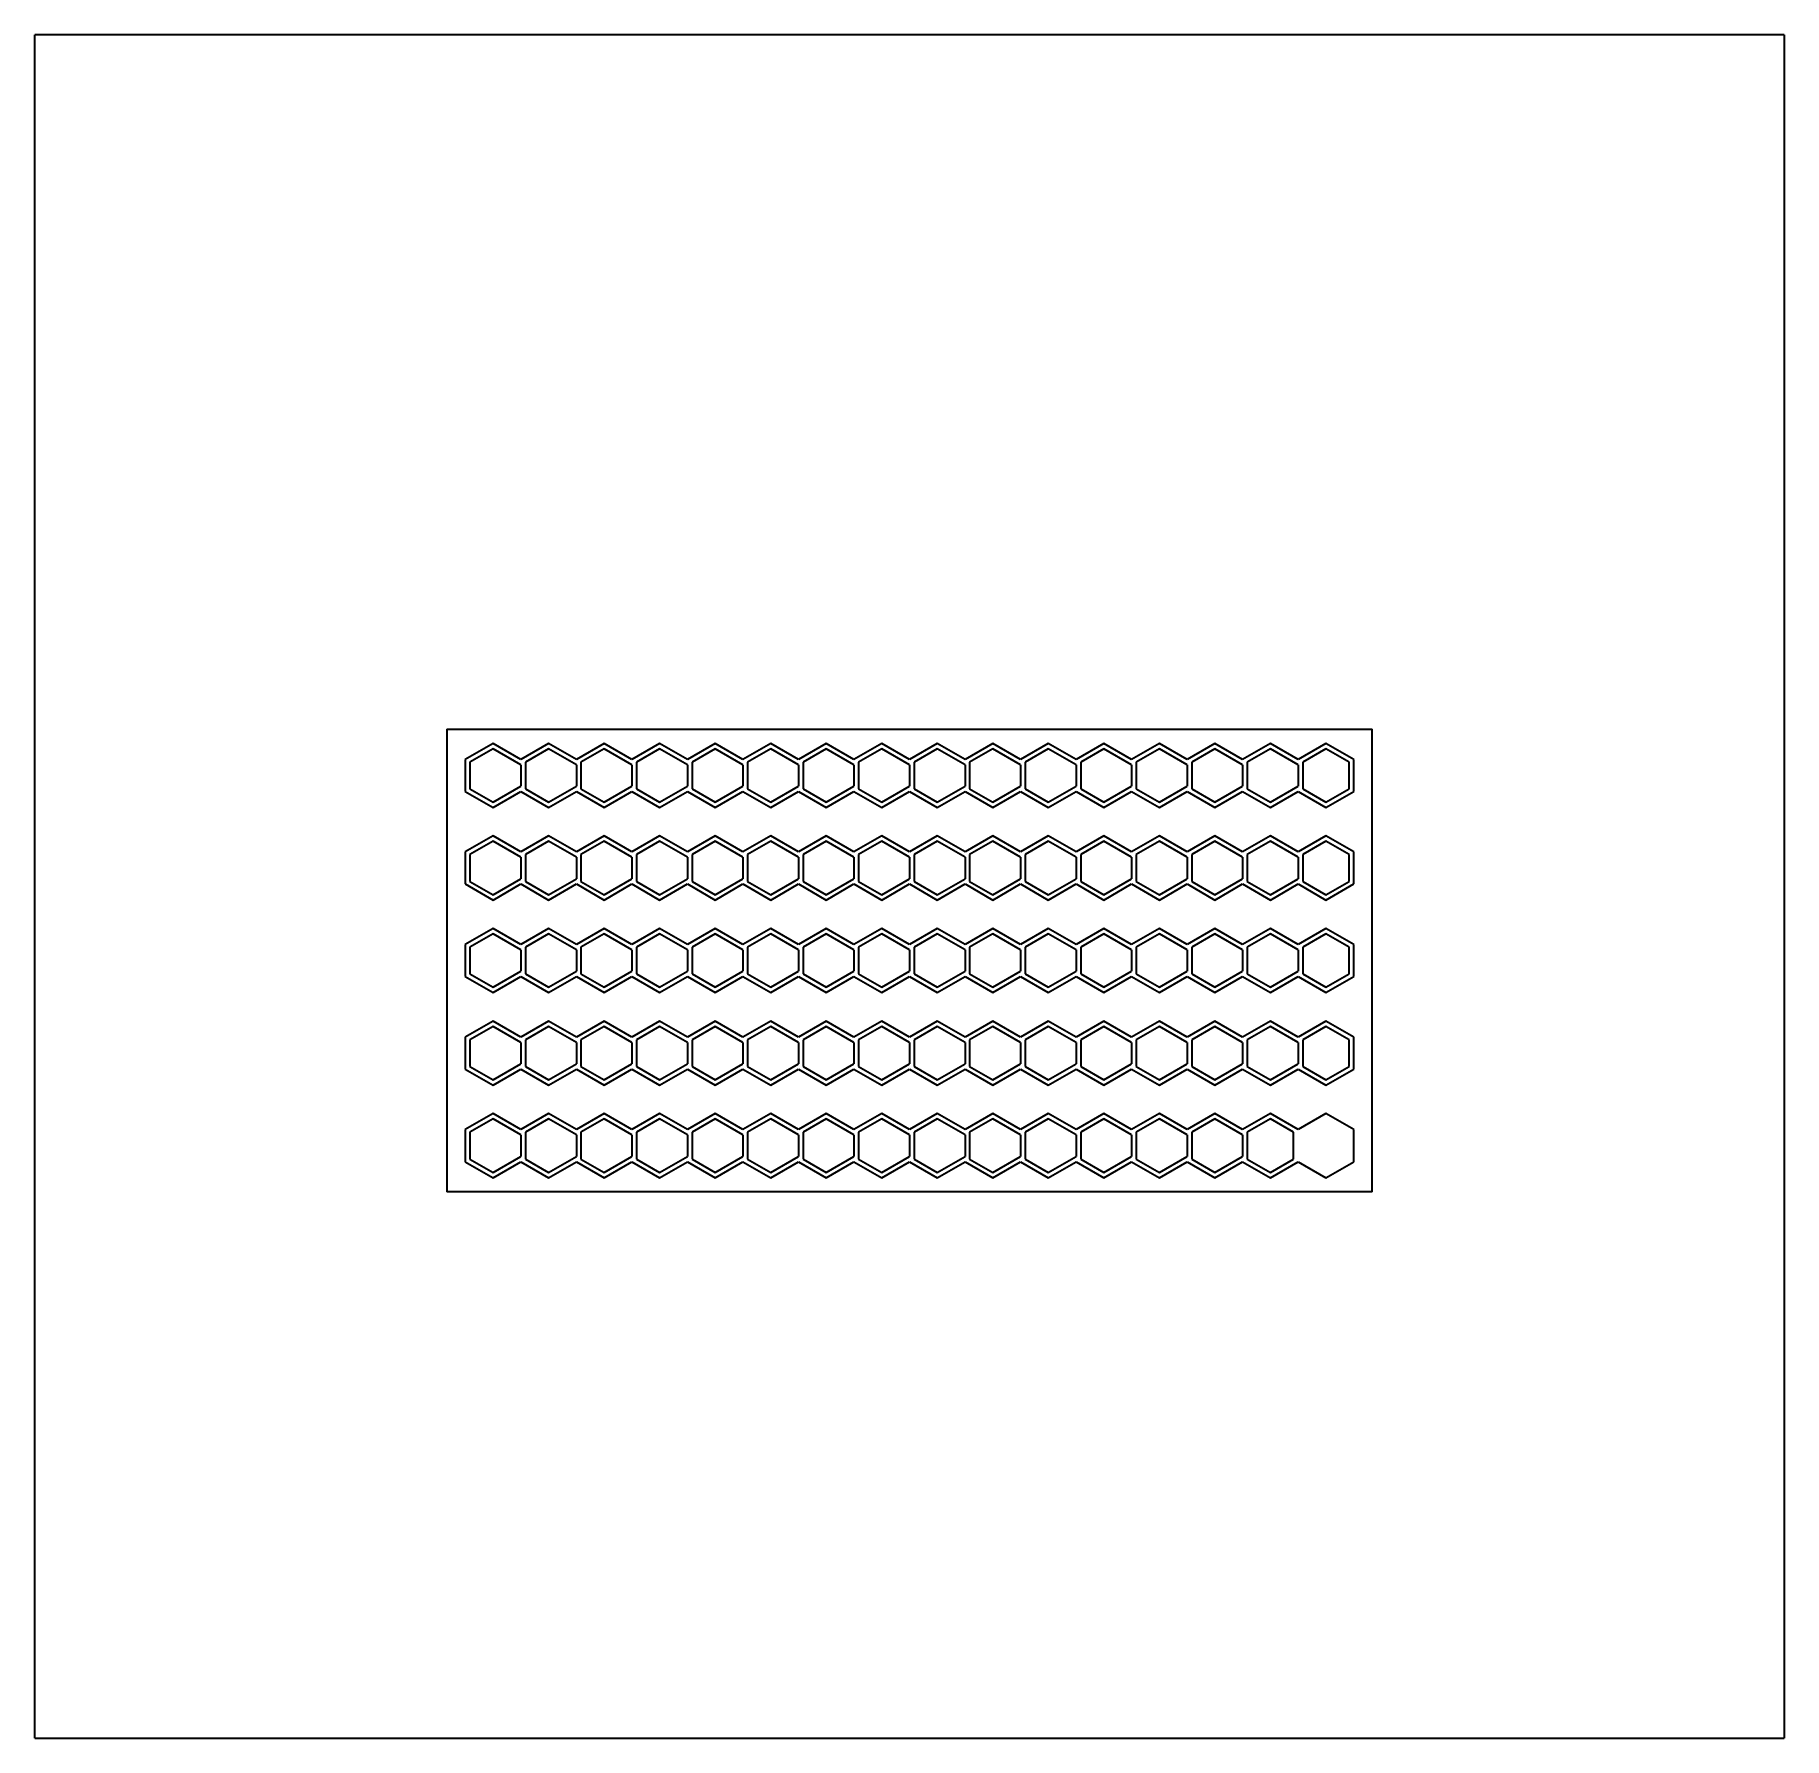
# Model space of a CAD drawing. Header units: millimetres. Extents: x 2575 to 2953, y 847 to 1215.
import ezdxf

# ---------------------------------------------------------------- set-up
doc = ezdxf.new("R2010")
doc.units = ezdxf.units.MM
doc.header["$LTSCALE"] = 0.3

msp = doc.modelspace()

# ---------------------------------------------------------------- linework, layer by layer
at = {"color": 7, "lineweight": 35}
for p, q in [((2575.06, 846.85), (2575.06, 1214.85)), ((2953.06, 1214.85), (2575.06, 1214.85)), ((2575.06, 846.85), (2575.06, 1214.85)), ((2953.06, 1214.85), (2575.06, 1214.85)), ((2953.06, 1214.85), (2953.06, 846.85)), ((2953.06, 1214.85), (2953.06, 846.85)), ((2664.06, 1064.85), (2864.06, 1064.85)), ((2664.06, 1064.85), (2664.06, 964.85)), ((2864.06, 964.85), (2864.06, 1064.85)), ((2674.06, 1061.78), (2668.06, 1058.31)), ((2674.06, 1060.62), (2669.06, 1057.74)), ((2680.06, 1058.31), (2674.06, 1061.78)), ((2680.06, 1057.16), (2674.06, 1060.62)), ((2686.06, 1061.78), (2680.06, 1058.31)), ((2686.06, 1060.62), (2681.06, 1057.74)), ((2692.06, 1058.31), (2686.06, 1061.78)), ((2692.06, 1057.16), (2686.06, 1060.62)), ((2698.06, 1061.78), (2692.06, 1058.31)), ((2698.06, 1060.62), (2693.06, 1057.74)), ((2704.06, 1058.31), (2698.06, 1061.78)), ((2704.06, 1057.16), (2698.06, 1060.62)), ((2710.06, 1061.78), (2704.06, 1058.31)), ((2710.06, 1060.62), (2705.06, 1057.74)), ((2716.06, 1058.31), (2710.06, 1061.78)), ((2716.06, 1057.16), (2710.06, 1060.62)), ((2722.06, 1061.78), (2716.06, 1058.31)), ((2722.06, 1060.62), (2717.06, 1057.74)), ((2728.06, 1058.31), (2722.06, 1061.78)), ((2728.06, 1057.16), (2722.06, 1060.62)), ((2734.06, 1061.78), (2728.06, 1058.31)), ((2734.06, 1060.62), (2729.06, 1057.74)), ((2740.06, 1058.31), (2734.06, 1061.78)), ((2740.06, 1057.16), (2734.06, 1060.62)), ((2746.06, 1061.78), (2740.06, 1058.31)), ((2746.06, 1060.62), (2741.06, 1057.74)), ((2752.06, 1058.31), (2746.06, 1061.78)), ((2752.06, 1057.16), (2746.06, 1060.62)), ((2758.06, 1061.78), (2752.06, 1058.31)), ((2758.06, 1060.62), (2753.06, 1057.74)), ((2764.06, 1058.31), (2758.06, 1061.78)), ((2764.06, 1057.16), (2758.06, 1060.62)), ((2770.06, 1061.78), (2764.06, 1058.31)), ((2770.06, 1060.62), (2765.06, 1057.74)), ((2776.06, 1058.31), (2770.06, 1061.78)), ((2776.06, 1057.16), (2770.06, 1060.62)), ((2782.06, 1061.78), (2776.06, 1058.31)), ((2782.06, 1060.62), (2777.06, 1057.74)), ((2788.06, 1058.31), (2782.06, 1061.78)), ((2788.06, 1057.16), (2782.06, 1060.62)), ((2794.06, 1061.78), (2788.06, 1058.31)), ((2794.06, 1060.62), (2789.06, 1057.74)), ((2800.06, 1058.31), (2794.06, 1061.78)), ((2800.06, 1057.16), (2794.06, 1060.62)), ((2806.06, 1061.78), (2800.06, 1058.31)), ((2806.06, 1060.62), (2801.06, 1057.74)), ((2812.06, 1058.31), (2806.06, 1061.78)), ((2812.06, 1057.16), (2806.06, 1060.62)), ((2818.06, 1061.78), (2812.06, 1058.31)), ((2818.06, 1060.62), (2813.06, 1057.74)), ((2824.06, 1058.31), (2818.06, 1061.78)), ((2824.06, 1057.16), (2818.06, 1060.62)), ((2830.06, 1061.78), (2824.06, 1058.31)), ((2830.06, 1060.62), (2825.06, 1057.74)), ((2836.06, 1058.31), (2830.06, 1061.78)), ((2836.06, 1057.16), (2830.06, 1060.62)), ((2842.06, 1061.78), (2836.06, 1058.31)), ((2842.06, 1060.62), (2837.06, 1057.74)), ((2848.06, 1058.31), (2842.06, 1061.78)), ((2848.06, 1057.16), (2842.06, 1060.62)), ((2854.06, 1061.78), (2848.06, 1058.31)), ((2854.06, 1060.62), (2849.06, 1057.74)), ((2860.06, 1058.31), (2854.06, 1061.78)), ((2859.06, 1057.74), (2854.06, 1060.62)), ((2668.06, 1058.31), (2668.06, 1051.39)), ((2669.06, 1057.74), (2669.06, 1051.96)), ((2680.06, 1057.16), (2680.06, 1052.54)), ((2681.06, 1057.74), (2681.06, 1051.96)), ((2692.06, 1057.16), (2692.06, 1052.54)), ((2693.06, 1057.74), (2693.06, 1051.96)), ((2704.06, 1057.16), (2704.06, 1052.54)), ((2705.06, 1057.74), (2705.06, 1051.96)), ((2716.06, 1057.16), (2716.06, 1052.54)), ((2717.06, 1057.74), (2717.06, 1051.96)), ((2728.06, 1057.16), (2728.06, 1052.54)), ((2729.06, 1057.74), (2729.06, 1051.96)), ((2740.06, 1057.16), (2740.06, 1052.54)), ((2741.06, 1057.74), (2741.06, 1051.96)), ((2752.06, 1057.16), (2752.06, 1052.54)), ((2753.06, 1057.74), (2753.06, 1051.96)), ((2764.06, 1057.16), (2764.06, 1052.54)), ((2765.06, 1057.74), (2765.06, 1051.96)), ((2776.06, 1057.16), (2776.06, 1052.54)), ((2777.06, 1057.74), (2777.06, 1051.96)), ((2788.06, 1057.16), (2788.06, 1052.54)), ((2789.06, 1057.74), (2789.06, 1051.96)), ((2800.06, 1057.16), (2800.06, 1052.54)), ((2801.06, 1057.74), (2801.06, 1051.96)), ((2812.06, 1057.16), (2812.06, 1052.54)), ((2813.06, 1057.74), (2813.06, 1051.96)), ((2824.06, 1057.16), (2824.06, 1052.54)), ((2825.06, 1057.74), (2825.06, 1051.96)), ((2836.06, 1057.16), (2836.06, 1052.54)), ((2837.06, 1057.74), (2837.06, 1051.96)), ((2848.06, 1057.16), (2848.06, 1052.54)), ((2849.06, 1057.74), (2849.06, 1051.96)), ((2859.06, 1051.96), (2859.06, 1057.74)), ((2860.06, 1051.39), (2860.06, 1058.31)), ((2668.06, 1051.39), (2674.06, 1047.92)), ((2669.06, 1051.96), (2674.06, 1049.08)), ((2674.06, 1049.08), (2680.06, 1052.54)), ((2674.06, 1047.92), (2680.06, 1051.39)), ((2680.06, 1051.39), (2686.06, 1047.92)), ((2681.06, 1051.96), (2686.06, 1049.08)), ((2686.06, 1049.08), (2692.06, 1052.54)), ((2686.06, 1047.92), (2692.06, 1051.39)), ((2692.06, 1051.39), (2698.06, 1047.92)), ((2693.06, 1051.96), (2698.06, 1049.08)), ((2698.06, 1049.08), (2704.06, 1052.54)), ((2698.06, 1047.92), (2704.06, 1051.39)), ((2704.06, 1051.39), (2710.06, 1047.92)), ((2705.06, 1051.96), (2710.06, 1049.08)), ((2710.06, 1049.08), (2716.06, 1052.54)), ((2710.06, 1047.92), (2716.06, 1051.39)), ((2716.06, 1051.39), (2722.06, 1047.92)), ((2717.06, 1051.96), (2722.06, 1049.08)), ((2722.06, 1049.08), (2728.06, 1052.54)), ((2722.06, 1047.92), (2728.06, 1051.39)), ((2728.06, 1051.39), (2734.06, 1047.92)), ((2729.06, 1051.96), (2734.06, 1049.08)), ((2734.06, 1049.08), (2740.06, 1052.54)), ((2734.06, 1047.92), (2740.06, 1051.39)), ((2740.06, 1051.39), (2746.06, 1047.92)), ((2741.06, 1051.96), (2746.06, 1049.08)), ((2746.06, 1049.08), (2752.06, 1052.54)), ((2746.06, 1047.92), (2752.06, 1051.39)), ((2752.06, 1051.39), (2758.06, 1047.92)), ((2753.06, 1051.96), (2758.06, 1049.08)), ((2758.06, 1049.08), (2764.06, 1052.54)), ((2758.06, 1047.92), (2764.06, 1051.39)), ((2764.06, 1051.39), (2770.06, 1047.92)), ((2765.06, 1051.96), (2770.06, 1049.08)), ((2770.06, 1049.08), (2776.06, 1052.54)), ((2770.06, 1047.92), (2776.06, 1051.39)), ((2776.06, 1051.39), (2782.06, 1047.92)), ((2777.06, 1051.96), (2782.06, 1049.08)), ((2782.06, 1049.08), (2788.06, 1052.54)), ((2782.06, 1047.92), (2788.06, 1051.39)), ((2788.06, 1051.39), (2794.06, 1047.92)), ((2789.06, 1051.96), (2794.06, 1049.08)), ((2794.06, 1049.08), (2800.06, 1052.54)), ((2794.06, 1047.92), (2800.06, 1051.39)), ((2800.06, 1051.39), (2806.06, 1047.92)), ((2801.06, 1051.96), (2806.06, 1049.08)), ((2806.06, 1049.08), (2812.06, 1052.54)), ((2806.06, 1047.92), (2812.06, 1051.39)), ((2812.06, 1051.39), (2818.06, 1047.92)), ((2813.06, 1051.96), (2818.06, 1049.08)), ((2818.06, 1049.08), (2824.06, 1052.54)), ((2818.06, 1047.92), (2824.06, 1051.39)), ((2824.06, 1051.39), (2830.06, 1047.92)), ((2825.06, 1051.96), (2830.06, 1049.08)), ((2830.06, 1049.08), (2836.06, 1052.54)), ((2830.06, 1047.92), (2836.06, 1051.39)), ((2836.06, 1051.39), (2842.06, 1047.92)), ((2837.06, 1051.96), (2842.06, 1049.08)), ((2842.06, 1049.08), (2848.06, 1052.54)), ((2842.06, 1047.92), (2848.06, 1051.39)), ((2848.06, 1051.39), (2854.06, 1047.92)), ((2849.06, 1051.96), (2854.06, 1049.08)), ((2854.06, 1049.08), (2859.06, 1051.96)), ((2854.06, 1047.92), (2860.06, 1051.39)), ((2674.06, 1041.78), (2668.06, 1038.31)), ((2674.06, 1040.62), (2669.06, 1037.74)), ((2680.06, 1038.31), (2674.06, 1041.78)), ((2680.06, 1037.16), (2674.06, 1040.62)), ((2686.06, 1041.78), (2680.06, 1038.31)), ((2686.06, 1040.62), (2681.06, 1037.74)), ((2692.06, 1038.31), (2686.06, 1041.78)), ((2692.06, 1037.16), (2686.06, 1040.62)), ((2698.06, 1041.78), (2692.06, 1038.31)), ((2698.06, 1040.62), (2693.06, 1037.74)), ((2704.06, 1038.31), (2698.06, 1041.78)), ((2704.06, 1037.16), (2698.06, 1040.62)), ((2710.06, 1041.78), (2704.06, 1038.31)), ((2710.06, 1040.62), (2705.06, 1037.74)), ((2716.06, 1038.31), (2710.06, 1041.78)), ((2716.06, 1037.16), (2710.06, 1040.62)), ((2722.06, 1041.78), (2716.06, 1038.31)), ((2722.06, 1040.62), (2717.06, 1037.74)), ((2728.06, 1038.31), (2722.06, 1041.78)), ((2728.06, 1037.16), (2722.06, 1040.62)), ((2734.06, 1041.78), (2728.06, 1038.31)), ((2734.06, 1040.62), (2729.06, 1037.74)), ((2740.06, 1038.31), (2734.06, 1041.78)), ((2740.06, 1037.16), (2734.06, 1040.62)), ((2746.06, 1041.78), (2740.06, 1038.31)), ((2746.06, 1040.62), (2741.06, 1037.74)), ((2752.06, 1038.31), (2746.06, 1041.78)), ((2752.06, 1037.16), (2746.06, 1040.62)), ((2758.06, 1041.78), (2752.06, 1038.31)), ((2758.06, 1040.62), (2753.06, 1037.74)), ((2764.06, 1038.31), (2758.06, 1041.78)), ((2764.06, 1037.16), (2758.06, 1040.62)), ((2770.06, 1041.78), (2764.06, 1038.31)), ((2770.06, 1040.62), (2765.06, 1037.74)), ((2776.06, 1038.31), (2770.06, 1041.78)), ((2776.06, 1037.16), (2770.06, 1040.62)), ((2782.06, 1041.78), (2776.06, 1038.31)), ((2782.06, 1040.62), (2777.06, 1037.74)), ((2788.06, 1038.31), (2782.06, 1041.78)), ((2788.06, 1037.16), (2782.06, 1040.62)), ((2794.06, 1041.78), (2788.06, 1038.31)), ((2794.06, 1040.62), (2789.06, 1037.74)), ((2800.06, 1038.31), (2794.06, 1041.78)), ((2800.06, 1037.16), (2794.06, 1040.62)), ((2806.06, 1041.78), (2800.06, 1038.31)), ((2806.06, 1040.62), (2801.06, 1037.74)), ((2812.06, 1038.31), (2806.06, 1041.78)), ((2812.06, 1037.16), (2806.06, 1040.62)), ((2818.06, 1041.78), (2812.06, 1038.31)), ((2818.06, 1040.62), (2813.06, 1037.74)), ((2824.06, 1038.31), (2818.06, 1041.78)), ((2824.06, 1037.16), (2818.06, 1040.62)), ((2830.06, 1041.78), (2824.06, 1038.31)), ((2830.06, 1040.62), (2825.06, 1037.74)), ((2836.06, 1038.31), (2830.06, 1041.78)), ((2836.06, 1037.16), (2830.06, 1040.62)), ((2842.06, 1041.78), (2836.06, 1038.31)), ((2842.06, 1040.62), (2837.06, 1037.74)), ((2848.06, 1038.31), (2842.06, 1041.78)), ((2848.06, 1037.16), (2842.06, 1040.62)), ((2854.06, 1041.78), (2848.06, 1038.31)), ((2854.06, 1040.62), (2849.06, 1037.74)), ((2860.06, 1038.31), (2854.06, 1041.78)), ((2859.06, 1037.74), (2854.06, 1040.62)), ((2668.06, 1038.31), (2668.06, 1031.39)), ((2669.06, 1037.74), (2669.06, 1031.96)), ((2680.06, 1037.16), (2680.06, 1032.54)), ((2681.06, 1037.74), (2681.06, 1031.96)), ((2692.06, 1037.16), (2692.06, 1032.54)), ((2693.06, 1037.74), (2693.06, 1031.96)), ((2704.06, 1037.16), (2704.06, 1032.54)), ((2705.06, 1037.74), (2705.06, 1031.96)), ((2716.06, 1037.16), (2716.06, 1032.54)), ((2717.06, 1037.74), (2717.06, 1031.96)), ((2728.06, 1037.16), (2728.06, 1032.54)), ((2729.06, 1037.74), (2729.06, 1031.96)), ((2740.06, 1037.16), (2740.06, 1032.54)), ((2741.06, 1037.74), (2741.06, 1031.96)), ((2752.06, 1037.16), (2752.06, 1032.54)), ((2753.06, 1037.74), (2753.06, 1031.96)), ((2764.06, 1037.16), (2764.06, 1032.54)), ((2765.06, 1037.74), (2765.06, 1031.96)), ((2776.06, 1037.16), (2776.06, 1032.54)), ((2777.06, 1037.74), (2777.06, 1031.96)), ((2788.06, 1037.16), (2788.06, 1032.54)), ((2789.06, 1037.74), (2789.06, 1031.96)), ((2800.06, 1037.16), (2800.06, 1032.54)), ((2801.06, 1037.74), (2801.06, 1031.96)), ((2812.06, 1037.16), (2812.06, 1032.54)), ((2813.06, 1037.74), (2813.06, 1031.96)), ((2824.06, 1037.16), (2824.06, 1032.54)), ((2825.06, 1037.74), (2825.06, 1031.96)), ((2836.06, 1037.16), (2836.06, 1032.54)), ((2837.06, 1037.74), (2837.06, 1031.96)), ((2848.06, 1037.16), (2848.06, 1032.54)), ((2849.06, 1037.74), (2849.06, 1031.96)), ((2859.06, 1031.96), (2859.06, 1037.74)), ((2860.06, 1031.39), (2860.06, 1038.31)), ((2669.06, 1031.96), (2674.06, 1029.08)), ((2674.06, 1029.08), (2680.06, 1032.54)), ((2681.06, 1031.96), (2686.06, 1029.08)), ((2686.06, 1029.08), (2692.06, 1032.54)), ((2693.06, 1031.96), (2698.06, 1029.08)), ((2698.06, 1029.08), (2704.06, 1032.54)), ((2705.06, 1031.96), (2710.06, 1029.08)), ((2710.06, 1029.08), (2716.06, 1032.54)), ((2717.06, 1031.96), (2722.06, 1029.08)), ((2722.06, 1029.08), (2728.06, 1032.54)), ((2729.06, 1031.96), (2734.06, 1029.08)), ((2734.06, 1029.08), (2740.06, 1032.54)), ((2741.06, 1031.96), (2746.06, 1029.08)), ((2746.06, 1029.08), (2752.06, 1032.54)), ((2753.06, 1031.96), (2758.06, 1029.08)), ((2758.06, 1029.08), (2764.06, 1032.54)), ((2765.06, 1031.96), (2770.06, 1029.08)), ((2770.06, 1029.08), (2776.06, 1032.54)), ((2777.06, 1031.96), (2782.06, 1029.08)), ((2782.06, 1029.08), (2788.06, 1032.54)), ((2789.06, 1031.96), (2794.06, 1029.08)), ((2794.06, 1029.08), (2800.06, 1032.54)), ((2801.06, 1031.96), (2806.06, 1029.08)), ((2806.06, 1029.08), (2812.06, 1032.54)), ((2813.06, 1031.96), (2818.06, 1029.08)), ((2818.06, 1029.08), (2824.06, 1032.54)), ((2825.06, 1031.96), (2830.06, 1029.08)), ((2830.06, 1029.08), (2836.06, 1032.54)), ((2837.06, 1031.96), (2842.06, 1029.08)), ((2842.06, 1029.08), (2848.06, 1032.54)), ((2849.06, 1031.96), (2854.06, 1029.08)), ((2854.06, 1029.08), (2859.06, 1031.96)), ((2668.06, 1031.39), (2674.06, 1027.92)), ((2674.06, 1027.92), (2680.06, 1031.39)), ((2680.06, 1031.39), (2686.06, 1027.92)), ((2686.06, 1027.92), (2692.06, 1031.39)), ((2692.06, 1031.39), (2698.06, 1027.92)), ((2698.06, 1027.92), (2704.06, 1031.39)), ((2704.06, 1031.39), (2710.06, 1027.92)), ((2710.06, 1027.92), (2716.06, 1031.39)), ((2716.06, 1031.39), (2722.06, 1027.92)), ((2722.06, 1027.92), (2728.06, 1031.39)), ((2728.06, 1031.39), (2734.06, 1027.92)), ((2734.06, 1027.92), (2740.06, 1031.39)), ((2740.06, 1031.39), (2746.06, 1027.92)), ((2746.06, 1027.92), (2752.06, 1031.39)), ((2752.06, 1031.39), (2758.06, 1027.92)), ((2758.06, 1027.92), (2764.06, 1031.39)), ((2764.06, 1031.39), (2770.06, 1027.92)), ((2770.06, 1027.92), (2776.06, 1031.39)), ((2776.06, 1031.39), (2782.06, 1027.92)), ((2782.06, 1027.92), (2788.06, 1031.39)), ((2788.06, 1031.39), (2794.06, 1027.92)), ((2794.06, 1027.92), (2800.06, 1031.39)), ((2800.06, 1031.39), (2806.06, 1027.92)), ((2806.06, 1027.92), (2812.06, 1031.39)), ((2812.06, 1031.39), (2818.06, 1027.92)), ((2818.06, 1027.92), (2824.06, 1031.39)), ((2824.06, 1031.39), (2830.06, 1027.92)), ((2830.06, 1027.92), (2836.06, 1031.39)), ((2836.06, 1031.39), (2842.06, 1027.92)), ((2842.06, 1027.92), (2848.06, 1031.39)), ((2848.06, 1031.39), (2854.06, 1027.92)), ((2854.06, 1027.92), (2860.06, 1031.39)), ((2674.06, 1021.78), (2668.06, 1018.31)), ((2674.06, 1020.62), (2669.06, 1017.74)), ((2680.06, 1018.31), (2674.06, 1021.78)), ((2680.06, 1017.16), (2674.06, 1020.62)), ((2686.06, 1021.78), (2680.06, 1018.31)), ((2686.06, 1020.62), (2681.06, 1017.74)), ((2692.06, 1018.31), (2686.06, 1021.78)), ((2692.06, 1017.16), (2686.06, 1020.62)), ((2698.06, 1021.78), (2692.06, 1018.31)), ((2698.06, 1020.62), (2693.06, 1017.74)), ((2704.06, 1018.31), (2698.06, 1021.78)), ((2704.06, 1017.16), (2698.06, 1020.62)), ((2710.06, 1021.78), (2704.06, 1018.31)), ((2710.06, 1020.62), (2705.06, 1017.74)), ((2716.06, 1018.31), (2710.06, 1021.78)), ((2716.06, 1017.16), (2710.06, 1020.62)), ((2722.06, 1021.78), (2716.06, 1018.31)), ((2722.06, 1020.62), (2717.06, 1017.74)), ((2728.06, 1018.31), (2722.06, 1021.78)), ((2728.06, 1017.16), (2722.06, 1020.62)), ((2734.06, 1021.78), (2728.06, 1018.31)), ((2734.06, 1020.62), (2729.06, 1017.74)), ((2740.06, 1018.31), (2734.06, 1021.78)), ((2740.06, 1017.16), (2734.06, 1020.62)), ((2746.06, 1021.78), (2740.06, 1018.31)), ((2746.06, 1020.62), (2741.06, 1017.74)), ((2752.06, 1018.31), (2746.06, 1021.78)), ((2752.06, 1017.16), (2746.06, 1020.62)), ((2758.06, 1021.78), (2752.06, 1018.31)), ((2758.06, 1020.62), (2753.06, 1017.74)), ((2764.06, 1018.31), (2758.06, 1021.78)), ((2764.06, 1017.16), (2758.06, 1020.62)), ((2770.06, 1021.78), (2764.06, 1018.31)), ((2770.06, 1020.62), (2765.06, 1017.74)), ((2776.06, 1018.31), (2770.06, 1021.78)), ((2776.06, 1017.16), (2770.06, 1020.62)), ((2782.06, 1021.78), (2776.06, 1018.31)), ((2782.06, 1020.62), (2777.06, 1017.74)), ((2788.06, 1018.31), (2782.06, 1021.78)), ((2788.06, 1017.16), (2782.06, 1020.62)), ((2794.06, 1021.78), (2788.06, 1018.31)), ((2794.06, 1020.62), (2789.06, 1017.74)), ((2800.06, 1018.31), (2794.06, 1021.78)), ((2800.06, 1017.16), (2794.06, 1020.62)), ((2806.06, 1021.78), (2800.06, 1018.31)), ((2806.06, 1020.62), (2801.06, 1017.74)), ((2812.06, 1018.31), (2806.06, 1021.78)), ((2812.06, 1017.16), (2806.06, 1020.62)), ((2818.06, 1021.78), (2812.06, 1018.31)), ((2818.06, 1020.62), (2813.06, 1017.74)), ((2824.06, 1018.31), (2818.06, 1021.78)), ((2824.06, 1017.16), (2818.06, 1020.62)), ((2830.06, 1021.78), (2824.06, 1018.31)), ((2830.06, 1020.62), (2825.06, 1017.74)), ((2836.06, 1018.31), (2830.06, 1021.78)), ((2836.06, 1017.16), (2830.06, 1020.62)), ((2842.06, 1021.78), (2836.06, 1018.31)), ((2842.06, 1020.62), (2837.06, 1017.74)), ((2848.06, 1018.31), (2842.06, 1021.78)), ((2848.06, 1017.16), (2842.06, 1020.62)), ((2854.06, 1021.78), (2848.06, 1018.31)), ((2854.06, 1020.62), (2849.06, 1017.74)), ((2860.06, 1018.31), (2854.06, 1021.78)), ((2859.06, 1017.74), (2854.06, 1020.62)), ((2668.06, 1018.31), (2668.06, 1011.39)), ((2669.06, 1017.74), (2669.06, 1011.96)), ((2680.06, 1017.16), (2680.06, 1012.54)), ((2681.06, 1017.74), (2681.06, 1011.96)), ((2692.06, 1017.16), (2692.06, 1012.54)), ((2693.06, 1017.74), (2693.06, 1011.96)), ((2704.06, 1017.16), (2704.06, 1012.54)), ((2705.06, 1017.74), (2705.06, 1011.96)), ((2716.06, 1017.16), (2716.06, 1012.54)), ((2717.06, 1017.74), (2717.06, 1011.96)), ((2728.06, 1017.16), (2728.06, 1012.54)), ((2729.06, 1017.74), (2729.06, 1011.96)), ((2740.06, 1017.16), (2740.06, 1012.54)), ((2741.06, 1017.74), (2741.06, 1011.96)), ((2752.06, 1017.16), (2752.06, 1012.54)), ((2753.06, 1017.74), (2753.06, 1011.96)), ((2764.06, 1017.16), (2764.06, 1012.54)), ((2765.06, 1017.74), (2765.06, 1011.96)), ((2776.06, 1017.16), (2776.06, 1012.54)), ((2777.06, 1017.74), (2777.06, 1011.96)), ((2788.06, 1017.16), (2788.06, 1012.54)), ((2789.06, 1017.74), (2789.06, 1011.96)), ((2800.06, 1017.16), (2800.06, 1012.54)), ((2801.06, 1017.74), (2801.06, 1011.96)), ((2812.06, 1017.16), (2812.06, 1012.54)), ((2813.06, 1017.74), (2813.06, 1011.96)), ((2824.06, 1017.16), (2824.06, 1012.54)), ((2825.06, 1017.74), (2825.06, 1011.96)), ((2836.06, 1017.16), (2836.06, 1012.54)), ((2837.06, 1017.74), (2837.06, 1011.96)), ((2848.06, 1017.16), (2848.06, 1012.54)), ((2849.06, 1017.74), (2849.06, 1011.96)), ((2859.06, 1011.96), (2859.06, 1017.74)), ((2860.06, 1011.39), (2860.06, 1018.31)), ((2668.06, 1011.39), (2674.06, 1007.92)), ((2669.06, 1011.96), (2674.06, 1009.08)), ((2674.06, 1009.08), (2680.06, 1012.54)), ((2674.06, 1007.92), (2680.06, 1011.39)), ((2680.06, 1011.39), (2686.06, 1007.92)), ((2681.06, 1011.96), (2686.06, 1009.08)), ((2686.06, 1009.08), (2692.06, 1012.54)), ((2686.06, 1007.92), (2692.06, 1011.39)), ((2692.06, 1011.39), (2698.06, 1007.92)), ((2693.06, 1011.96), (2698.06, 1009.08)), ((2698.06, 1009.08), (2704.06, 1012.54)), ((2698.06, 1007.92), (2704.06, 1011.39)), ((2704.06, 1011.39), (2710.06, 1007.92)), ((2705.06, 1011.96), (2710.06, 1009.08)), ((2710.06, 1009.08), (2716.06, 1012.54)), ((2710.06, 1007.92), (2716.06, 1011.39)), ((2716.06, 1011.39), (2722.06, 1007.92)), ((2717.06, 1011.96), (2722.06, 1009.08)), ((2722.06, 1009.08), (2728.06, 1012.54)), ((2722.06, 1007.92), (2728.06, 1011.39)), ((2728.06, 1011.39), (2734.06, 1007.92)), ((2729.06, 1011.96), (2734.06, 1009.08)), ((2734.06, 1009.08), (2740.06, 1012.54)), ((2734.06, 1007.92), (2740.06, 1011.39)), ((2740.06, 1011.39), (2746.06, 1007.92)), ((2741.06, 1011.96), (2746.06, 1009.08)), ((2746.06, 1009.08), (2752.06, 1012.54)), ((2746.06, 1007.92), (2752.06, 1011.39)), ((2752.06, 1011.39), (2758.06, 1007.92)), ((2753.06, 1011.96), (2758.06, 1009.08)), ((2758.06, 1009.08), (2764.06, 1012.54)), ((2758.06, 1007.92), (2764.06, 1011.39)), ((2764.06, 1011.39), (2770.06, 1007.92)), ((2765.06, 1011.96), (2770.06, 1009.08)), ((2770.06, 1009.08), (2776.06, 1012.54)), ((2770.06, 1007.92), (2776.06, 1011.39)), ((2776.06, 1011.39), (2782.06, 1007.92)), ((2777.06, 1011.96), (2782.06, 1009.08)), ((2782.06, 1009.08), (2788.06, 1012.54)), ((2782.06, 1007.92), (2788.06, 1011.39)), ((2788.06, 1011.39), (2794.06, 1007.92)), ((2789.06, 1011.96), (2794.06, 1009.08)), ((2794.06, 1009.08), (2800.06, 1012.54)), ((2794.06, 1007.92), (2800.06, 1011.39)), ((2800.06, 1011.39), (2806.06, 1007.92)), ((2801.06, 1011.96), (2806.06, 1009.08)), ((2806.06, 1009.08), (2812.06, 1012.54)), ((2806.06, 1007.92), (2812.06, 1011.39)), ((2812.06, 1011.39), (2818.06, 1007.92)), ((2813.06, 1011.96), (2818.06, 1009.08)), ((2818.06, 1009.08), (2824.06, 1012.54)), ((2818.06, 1007.92), (2824.06, 1011.39)), ((2824.06, 1011.39), (2830.06, 1007.92)), ((2825.06, 1011.96), (2830.06, 1009.08)), ((2830.06, 1009.08), (2836.06, 1012.54)), ((2830.06, 1007.92), (2836.06, 1011.39)), ((2836.06, 1011.39), (2842.06, 1007.92)), ((2837.06, 1011.96), (2842.06, 1009.08)), ((2842.06, 1009.08), (2848.06, 1012.54)), ((2842.06, 1007.92), (2848.06, 1011.39)), ((2848.06, 1011.39), (2854.06, 1007.92)), ((2849.06, 1011.96), (2854.06, 1009.08)), ((2854.06, 1009.08), (2859.06, 1011.96)), ((2854.06, 1007.92), (2860.06, 1011.39)), ((2674.06, 1001.78), (2668.06, 998.31)), ((2680.06, 998.31), (2674.06, 1001.78)), ((2686.06, 1001.78), (2680.06, 998.31)), ((2692.06, 998.31), (2686.06, 1001.78)), ((2698.06, 1001.78), (2692.06, 998.31)), ((2704.06, 998.31), (2698.06, 1001.78)), ((2710.06, 1001.78), (2704.06, 998.31)), ((2716.06, 998.31), (2710.06, 1001.78)), ((2722.06, 1001.78), (2716.06, 998.31)), ((2728.06, 998.31), (2722.06, 1001.78)), ((2734.06, 1001.78), (2728.06, 998.31)), ((2740.06, 998.31), (2734.06, 1001.78)), ((2746.06, 1001.78), (2740.06, 998.31)), ((2752.06, 998.31), (2746.06, 1001.78)), ((2758.06, 1001.78), (2752.06, 998.31)), ((2764.06, 998.31), (2758.06, 1001.78)), ((2770.06, 1001.78), (2764.06, 998.31)), ((2776.06, 998.31), (2770.06, 1001.78)), ((2782.06, 1001.78), (2776.06, 998.31)), ((2788.06, 998.31), (2782.06, 1001.78)), ((2794.06, 1001.78), (2788.06, 998.31)), ((2800.06, 998.31), (2794.06, 1001.78)), ((2806.06, 1001.78), (2800.06, 998.31)), ((2812.06, 998.31), (2806.06, 1001.78)), ((2818.06, 1001.78), (2812.06, 998.31)), ((2824.06, 998.31), (2818.06, 1001.78)), ((2830.06, 1001.78), (2824.06, 998.31)), ((2836.06, 998.31), (2830.06, 1001.78)), ((2842.06, 1001.78), (2836.06, 998.31)), ((2848.06, 998.31), (2842.06, 1001.78)), ((2854.06, 1001.78), (2848.06, 998.31)), ((2860.06, 998.31), (2854.06, 1001.78)), ((2668.06, 998.31), (2668.06, 991.39)), ((2674.06, 1000.62), (2669.06, 997.74)), ((2680.06, 997.16), (2674.06, 1000.62)), ((2686.06, 1000.62), (2681.06, 997.74)), ((2692.06, 997.16), (2686.06, 1000.62)), ((2698.06, 1000.62), (2693.06, 997.74)), ((2704.06, 997.16), (2698.06, 1000.62)), ((2710.06, 1000.62), (2705.06, 997.74)), ((2716.06, 997.16), (2710.06, 1000.62)), ((2722.06, 1000.62), (2717.06, 997.74)), ((2728.06, 997.16), (2722.06, 1000.62)), ((2734.06, 1000.62), (2729.06, 997.74)), ((2740.06, 997.16), (2734.06, 1000.62)), ((2746.06, 1000.62), (2741.06, 997.74)), ((2752.06, 997.16), (2746.06, 1000.62)), ((2758.06, 1000.62), (2753.06, 997.74)), ((2764.06, 997.16), (2758.06, 1000.62)), ((2770.06, 1000.62), (2765.06, 997.74)), ((2776.06, 997.16), (2770.06, 1000.62)), ((2782.06, 1000.62), (2777.06, 997.74)), ((2788.06, 997.16), (2782.06, 1000.62)), ((2794.06, 1000.62), (2789.06, 997.74)), ((2800.06, 997.16), (2794.06, 1000.62)), ((2806.06, 1000.62), (2801.06, 997.74)), ((2812.06, 997.16), (2806.06, 1000.62)), ((2818.06, 1000.62), (2813.06, 997.74)), ((2824.06, 997.16), (2818.06, 1000.62)), ((2830.06, 1000.62), (2825.06, 997.74)), ((2836.06, 997.16), (2830.06, 1000.62)), ((2842.06, 1000.62), (2837.06, 997.74)), ((2848.06, 997.16), (2842.06, 1000.62)), ((2854.06, 1000.62), (2849.06, 997.74)), ((2859.06, 997.74), (2854.06, 1000.62)), ((2860.06, 991.39), (2860.06, 998.31)), ((2669.06, 997.74), (2669.06, 991.96)), ((2680.06, 997.16), (2680.06, 992.54)), ((2681.06, 997.74), (2681.06, 991.96)), ((2692.06, 997.16), (2692.06, 992.54)), ((2693.06, 997.74), (2693.06, 991.96)), ((2704.06, 997.16), (2704.06, 992.54)), ((2705.06, 997.74), (2705.06, 991.96)), ((2716.06, 997.16), (2716.06, 992.54)), ((2717.06, 997.74), (2717.06, 991.96)), ((2728.06, 997.16), (2728.06, 992.54)), ((2729.06, 997.74), (2729.06, 991.96)), ((2740.06, 997.16), (2740.06, 992.54)), ((2741.06, 997.74), (2741.06, 991.96)), ((2752.06, 997.16), (2752.06, 992.54)), ((2753.06, 997.74), (2753.06, 991.96)), ((2764.06, 997.16), (2764.06, 992.54)), ((2765.06, 997.74), (2765.06, 991.96)), ((2776.06, 997.16), (2776.06, 992.54)), ((2777.06, 997.74), (2777.06, 991.96)), ((2788.06, 997.16), (2788.06, 992.54)), ((2789.06, 997.74), (2789.06, 991.96)), ((2800.06, 997.16), (2800.06, 992.54)), ((2801.06, 997.74), (2801.06, 991.96)), ((2812.06, 997.16), (2812.06, 992.54)), ((2813.06, 997.74), (2813.06, 991.96)), ((2824.06, 997.16), (2824.06, 992.54)), ((2825.06, 997.74), (2825.06, 991.96)), ((2836.06, 997.16), (2836.06, 992.54)), ((2837.06, 997.74), (2837.06, 991.96)), ((2848.06, 997.16), (2848.06, 992.54)), ((2849.06, 997.74), (2849.06, 991.96)), ((2859.06, 991.96), (2859.06, 997.74)), ((2668.06, 991.39), (2674.06, 987.92)), ((2669.06, 991.96), (2674.06, 989.08)), ((2674.06, 989.08), (2680.06, 992.54)), ((2674.06, 987.92), (2680.06, 991.39)), ((2680.06, 991.39), (2686.06, 987.92)), ((2681.06, 991.96), (2686.06, 989.08)), ((2686.06, 989.08), (2692.06, 992.54)), ((2686.06, 987.92), (2692.06, 991.39)), ((2692.06, 991.39), (2698.06, 987.92)), ((2693.06, 991.96), (2698.06, 989.08)), ((2698.06, 989.08), (2704.06, 992.54)), ((2698.06, 987.92), (2704.06, 991.39)), ((2704.06, 991.39), (2710.06, 987.92)), ((2705.06, 991.96), (2710.06, 989.08)), ((2710.06, 989.08), (2716.06, 992.54)), ((2710.06, 987.92), (2716.06, 991.39)), ((2716.06, 991.39), (2722.06, 987.92)), ((2717.06, 991.96), (2722.06, 989.08)), ((2722.06, 989.08), (2728.06, 992.54)), ((2722.06, 987.92), (2728.06, 991.39)), ((2728.06, 991.39), (2734.06, 987.92)), ((2729.06, 991.96), (2734.06, 989.08)), ((2734.06, 989.08), (2740.06, 992.54)), ((2734.06, 987.92), (2740.06, 991.39)), ((2740.06, 991.39), (2746.06, 987.92)), ((2741.06, 991.96), (2746.06, 989.08)), ((2746.06, 989.08), (2752.06, 992.54)), ((2746.06, 987.92), (2752.06, 991.39)), ((2752.06, 991.39), (2758.06, 987.92)), ((2753.06, 991.96), (2758.06, 989.08)), ((2758.06, 989.08), (2764.06, 992.54)), ((2758.06, 987.92), (2764.06, 991.39)), ((2764.06, 991.39), (2770.06, 987.92)), ((2765.06, 991.96), (2770.06, 989.08)), ((2770.06, 989.08), (2776.06, 992.54)), ((2770.06, 987.92), (2776.06, 991.39)), ((2776.06, 991.39), (2782.06, 987.92)), ((2777.06, 991.96), (2782.06, 989.08)), ((2782.06, 989.08), (2788.06, 992.54)), ((2782.06, 987.92), (2788.06, 991.39)), ((2788.06, 991.39), (2794.06, 987.92)), ((2789.06, 991.96), (2794.06, 989.08)), ((2794.06, 989.08), (2800.06, 992.54)), ((2794.06, 987.92), (2800.06, 991.39)), ((2800.06, 991.39), (2806.06, 987.92)), ((2801.06, 991.96), (2806.06, 989.08)), ((2806.06, 989.08), (2812.06, 992.54)), ((2806.06, 987.92), (2812.06, 991.39)), ((2812.06, 991.39), (2818.06, 987.92)), ((2813.06, 991.96), (2818.06, 989.08)), ((2818.06, 989.08), (2824.06, 992.54)), ((2818.06, 987.92), (2824.06, 991.39)), ((2824.06, 991.39), (2830.06, 987.92)), ((2825.06, 991.96), (2830.06, 989.08)), ((2830.06, 989.08), (2836.06, 992.54)), ((2830.06, 987.92), (2836.06, 991.39)), ((2836.06, 991.39), (2842.06, 987.92)), ((2837.06, 991.96), (2842.06, 989.08)), ((2842.06, 989.08), (2848.06, 992.54)), ((2842.06, 987.92), (2848.06, 991.39)), ((2848.06, 991.39), (2854.06, 987.92)), ((2849.06, 991.96), (2854.06, 989.08)), ((2854.06, 989.08), (2859.06, 991.96)), ((2854.06, 987.92), (2860.06, 991.39)), ((2674.06, 981.78), (2668.06, 978.31)), ((2674.06, 980.62), (2669.06, 977.74)), ((2680.06, 978.31), (2674.06, 981.78)), ((2680.06, 977.16), (2674.06, 980.62)), ((2686.06, 981.78), (2680.06, 978.31)), ((2686.06, 980.62), (2681.06, 977.74)), ((2692.06, 978.31), (2686.06, 981.78)), ((2692.06, 977.16), (2686.06, 980.62)), ((2698.06, 981.78), (2692.06, 978.31)), ((2698.06, 980.62), (2693.06, 977.74)), ((2704.06, 978.31), (2698.06, 981.78)), ((2704.06, 977.16), (2698.06, 980.62)), ((2710.06, 981.78), (2704.06, 978.31)), ((2710.06, 980.62), (2705.06, 977.74)), ((2716.06, 978.31), (2710.06, 981.78)), ((2716.06, 977.16), (2710.06, 980.62)), ((2722.06, 981.78), (2716.06, 978.31)), ((2722.06, 980.62), (2717.06, 977.74)), ((2728.06, 978.31), (2722.06, 981.78)), ((2728.06, 977.16), (2722.06, 980.62)), ((2734.06, 981.78), (2728.06, 978.31)), ((2734.06, 980.62), (2729.06, 977.74)), ((2740.06, 978.31), (2734.06, 981.78)), ((2740.06, 977.16), (2734.06, 980.62)), ((2746.06, 981.78), (2740.06, 978.31)), ((2746.06, 980.62), (2741.06, 977.74)), ((2752.06, 978.31), (2746.06, 981.78)), ((2752.06, 977.16), (2746.06, 980.62)), ((2758.06, 981.78), (2752.06, 978.31)), ((2758.06, 980.62), (2753.06, 977.74)), ((2764.06, 978.31), (2758.06, 981.78)), ((2764.06, 977.16), (2758.06, 980.62)), ((2770.06, 981.78), (2764.06, 978.31)), ((2770.06, 980.62), (2765.06, 977.74)), ((2776.06, 978.31), (2770.06, 981.78)), ((2776.06, 977.16), (2770.06, 980.62)), ((2782.06, 981.78), (2776.06, 978.31)), ((2782.06, 980.62), (2777.06, 977.74)), ((2788.06, 978.31), (2782.06, 981.78)), ((2788.06, 977.16), (2782.06, 980.62)), ((2794.06, 981.78), (2788.06, 978.31)), ((2794.06, 980.62), (2789.06, 977.74)), ((2800.06, 978.31), (2794.06, 981.78)), ((2800.06, 977.16), (2794.06, 980.62)), ((2806.06, 981.78), (2800.06, 978.31)), ((2806.06, 980.62), (2801.06, 977.74)), ((2812.06, 978.31), (2806.06, 981.78)), ((2812.06, 977.16), (2806.06, 980.62)), ((2818.06, 981.78), (2812.06, 978.31)), ((2818.06, 980.62), (2813.06, 977.74)), ((2824.06, 978.31), (2818.06, 981.78)), ((2824.06, 977.16), (2818.06, 980.62)), ((2830.06, 981.78), (2824.06, 978.31)), ((2830.06, 980.62), (2825.06, 977.74)), ((2836.06, 978.31), (2830.06, 981.78)), ((2836.06, 977.16), (2830.06, 980.62)), ((2842.06, 981.78), (2836.06, 978.31)), ((2842.06, 980.62), (2837.06, 977.74)), ((2848.06, 978.31), (2842.06, 981.78)), ((2847.06, 977.74), (2842.06, 980.62)), ((2854.06, 981.78), (2848.06, 978.31)), ((2860.06, 978.31), (2854.06, 981.78)), ((2668.06, 978.31), (2668.06, 971.39)), ((2669.06, 977.74), (2669.06, 971.96)), ((2680.06, 977.16), (2680.06, 972.54)), ((2681.06, 977.74), (2681.06, 971.96)), ((2692.06, 977.16), (2692.06, 972.54)), ((2693.06, 977.74), (2693.06, 971.96)), ((2704.06, 977.16), (2704.06, 972.54)), ((2705.06, 977.74), (2705.06, 971.96)), ((2716.06, 977.16), (2716.06, 972.54)), ((2717.06, 977.74), (2717.06, 971.96)), ((2728.06, 977.16), (2728.06, 972.54)), ((2729.06, 977.74), (2729.06, 971.96)), ((2740.06, 977.16), (2740.06, 972.54)), ((2741.06, 977.74), (2741.06, 971.96)), ((2752.06, 977.16), (2752.06, 972.54)), ((2753.06, 977.74), (2753.06, 971.96)), ((2764.06, 977.16), (2764.06, 972.54)), ((2765.06, 977.74), (2765.06, 971.96)), ((2776.06, 977.16), (2776.06, 972.54)), ((2777.06, 977.74), (2777.06, 971.96)), ((2788.06, 977.16), (2788.06, 972.54)), ((2789.06, 977.74), (2789.06, 971.96)), ((2800.06, 977.16), (2800.06, 972.54)), ((2801.06, 977.74), (2801.06, 971.96)), ((2812.06, 977.16), (2812.06, 972.54)), ((2813.06, 977.74), (2813.06, 971.96)), ((2824.06, 977.16), (2824.06, 972.54)), ((2825.06, 977.74), (2825.06, 971.96)), ((2836.06, 977.16), (2836.06, 972.54)), ((2837.06, 977.74), (2837.06, 971.96)), ((2847.06, 971.96), (2847.06, 977.74)), ((2860.06, 971.39), (2860.06, 978.31)), ((2669.06, 971.96), (2674.06, 969.08)), ((2674.06, 969.08), (2680.06, 972.54)), ((2681.06, 971.96), (2686.06, 969.08)), ((2686.06, 969.08), (2692.06, 972.54)), ((2693.06, 971.96), (2698.06, 969.08)), ((2698.06, 969.08), (2704.06, 972.54)), ((2705.06, 971.96), (2710.06, 969.08)), ((2710.06, 969.08), (2716.06, 972.54)), ((2717.06, 971.96), (2722.06, 969.08)), ((2722.06, 969.08), (2728.06, 972.54)), ((2729.06, 971.96), (2734.06, 969.08)), ((2734.06, 969.08), (2740.06, 972.54)), ((2741.06, 971.96), (2746.06, 969.08)), ((2746.06, 969.08), (2752.06, 972.54)), ((2753.06, 971.96), (2758.06, 969.08)), ((2758.06, 969.08), (2764.06, 972.54)), ((2765.06, 971.96), (2770.06, 969.08)), ((2770.06, 969.08), (2776.06, 972.54)), ((2777.06, 971.96), (2782.06, 969.08)), ((2782.06, 969.08), (2788.06, 972.54)), ((2789.06, 971.96), (2794.06, 969.08)), ((2794.06, 969.08), (2800.06, 972.54)), ((2801.06, 971.96), (2806.06, 969.08)), ((2806.06, 969.08), (2812.06, 972.54)), ((2813.06, 971.96), (2818.06, 969.08)), ((2818.06, 969.08), (2824.06, 972.54)), ((2825.06, 971.96), (2830.06, 969.08)), ((2830.06, 969.08), (2836.06, 972.54)), ((2837.06, 971.96), (2842.06, 969.08)), ((2842.06, 969.08), (2847.06, 971.96)), ((2668.06, 971.39), (2674.06, 967.92)), ((2674.06, 967.92), (2680.06, 971.39)), ((2680.06, 971.39), (2686.06, 967.92)), ((2686.06, 967.92), (2692.06, 971.39)), ((2692.06, 971.39), (2698.06, 967.92)), ((2698.06, 967.92), (2704.06, 971.39)), ((2704.06, 971.39), (2710.06, 967.92)), ((2710.06, 967.92), (2716.06, 971.39)), ((2716.06, 971.39), (2722.06, 967.92)), ((2722.06, 967.92), (2728.06, 971.39)), ((2728.06, 971.39), (2734.06, 967.92)), ((2734.06, 967.92), (2740.06, 971.39)), ((2740.06, 971.39), (2746.06, 967.92)), ((2746.06, 967.92), (2752.06, 971.39)), ((2752.06, 971.39), (2758.06, 967.92)), ((2758.06, 967.92), (2764.06, 971.39)), ((2764.06, 971.39), (2770.06, 967.92)), ((2770.06, 967.92), (2776.06, 971.39)), ((2776.06, 971.39), (2782.06, 967.92)), ((2782.06, 967.92), (2788.06, 971.39)), ((2788.06, 971.39), (2794.06, 967.92)), ((2794.06, 967.92), (2800.06, 971.39)), ((2800.06, 971.39), (2806.06, 967.92)), ((2806.06, 967.92), (2812.06, 971.39)), ((2812.06, 971.39), (2818.06, 967.92)), ((2818.06, 967.92), (2824.06, 971.39)), ((2824.06, 971.39), (2830.06, 967.92)), ((2830.06, 967.92), (2836.06, 971.39)), ((2836.06, 971.39), (2842.06, 967.92)), ((2842.06, 967.92), (2848.06, 971.39)), ((2848.06, 971.39), (2854.06, 967.92)), ((2854.06, 967.92), (2860.06, 971.39)), ((2864.06, 964.85), (2664.06, 964.85)), ((2575.06, 846.85), (2953.06, 846.85)), ((2575.06, 846.85), (2953.06, 846.85))]:
    msp.add_line(p, q, dxfattribs=at)

doc.saveas('drawing.dxf')
